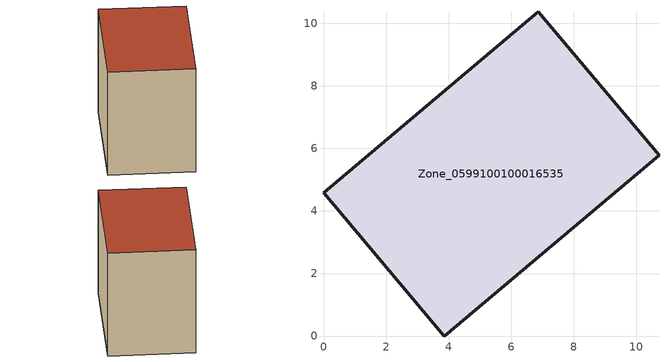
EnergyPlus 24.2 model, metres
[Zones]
Zone_0599100100016535
 floor ground (C_G): 3.85,0 0,4.59 6.87,10.36 10.72,5.78 z0.07
 wall outside (C_F): 0,4.59 3.85,0 10.72,5.78 6.87,10.36 0,4.59 z0.07:8.03
 roof outside (C_R): 10.72,5.78 6.87,10.36 0,4.59 3.85,0 z8.03
[BUILDING]
Pand.0599100100016535: North Axis=0; Terrain=City; Loads Convergence Tolerance Value=0.04; Temperature Convergence Tolerance Value=0.4; Solar Distribution=FullExterior; Maximum Number of Warmup Days=25; Minimum Number of Warmup Days=1
[Site:Location]
Rotterdam.The.Hague.AP_ZH_NLD Design_Conditions: Latitude=51.96; Longitude=4.45; Time Zone=1; Elevation=-4.5
[SITE:GROUNDTEMPERATURE:BUILDINGSURFACE]
18, 18, 18, 18, 18, 18, 18, 18, 18, 18, 18, 18
[MATERIAL] Thermal Absorptance=0.9; Solar Absorptance=0.7; Visible Absorptance=0.7
Name | Roughness | Thickness | Conductivity | Density | Specific Heat
G.TC.2015-2018 | MediumSmooth | 0.15 | 0.0428571 | 540 | 1210
F.TC.2015-2018 | Rough | 0.3 | 0.0666667 | 1920 | 840
R.TC.2015-2018 | MediumRough | 0.2 | 0.0333333 | 1500 | 1000
[CONSTRUCTION]
C_G: G.TC.2015-2018
C_F: F.TC.2015-2018
C_R: R.TC.2015-2018
[ZONE]
Zone_0599100100016535: Type=1; Multiplier=1; Ceiling Height=Autocalculate; Volume=Autocalculate; Floor Area=autocalculate; Part of Total Floor Area=Yes
[ZONEINFILTRATION:DESIGNFLOWRATE]
Infil_Zone_0599100100016535: Zone or ZoneList or Space or SpaceList=Zone_0599100100016535; Schedule=AlwaysOn; Design Flow Rate Calculation Method=Flow/Area; Flow Rate per Floor Area=0.0015; Constant Term Coefficient=1; Temperature Term Coefficient=0; Velocity Term Coefficient=0; Velocity Squared Term Coefficient=0
[HVACTEMPLATE:ZONE:IDEALLOADSAIRSYSTEM]
Zone_0599100100016535: Maximum Heating Supply Air Temperature=50; Minimum Cooling Supply Air Temperature=13; Maximum Heating Supply Air Humidity Ratio=0.0156; Minimum Cooling Supply Air Humidity Ratio=0.0077; Heating Limit=NoLimit; Cooling Limit=NoLimit; Dehumidification Control Type=ConstantSensibleHeatRatio; Cooling Sensible Heat Ratio=0.7; Dehumidification Setpoint=60; Humidification Control Type=None; Humidification Setpoint=30; Outdoor Air Method=None; Outdoor Air Flow Rate per Person=0.00944; Outdoor Air Flow Rate per Zone Floor Area=0; Outdoor Air Flow Rate per Zone=0; Demand Controlled Ventilation Type=None; Outdoor Air Economizer Type=NoEconomizer; Heat Recovery Type=None; Sensible Heat Recovery Effectiveness=0.7; Latent Heat Recovery Effectiveness=0.65
[ZONECONTROL:THERMOSTAT]
ThermostatControl_Zone_0599100100016535: Zone or ZoneList=Zone_0599100100016535; Control Type Schedule=DualSetpointControlType; Control 1=Thermostat_Zone_0599100100016535; Temperature Difference Between Cutout And Setpoint=0
[THERMOSTATSETPOINT:DUALSETPOINT]
Thermostat_Zone_0599100100016535: Heating Setpoint Temperature Schedule=HeatingSetpoint_Zone_0599100100016535; Cooling Setpoint Temperature Schedule=CoolingSetpoint_Zone_0599100100016535
[SCHEDULE:COMPACT]
HeatingSetpoint_Zone_0599100100016535: Through: 12/31, For: AllDays, Until: 24:00, 21
CoolingSetpoint_Zone_0599100100016535: Through: 12/31, For: AllDays, Until: 24:00, 24
DualSetpointControlType: Through: 12/31, For: AllDays, Until: 24:00, 4
AlwaysOn: Through: 12/31, For: AllDays, Until: 24:00, 1
